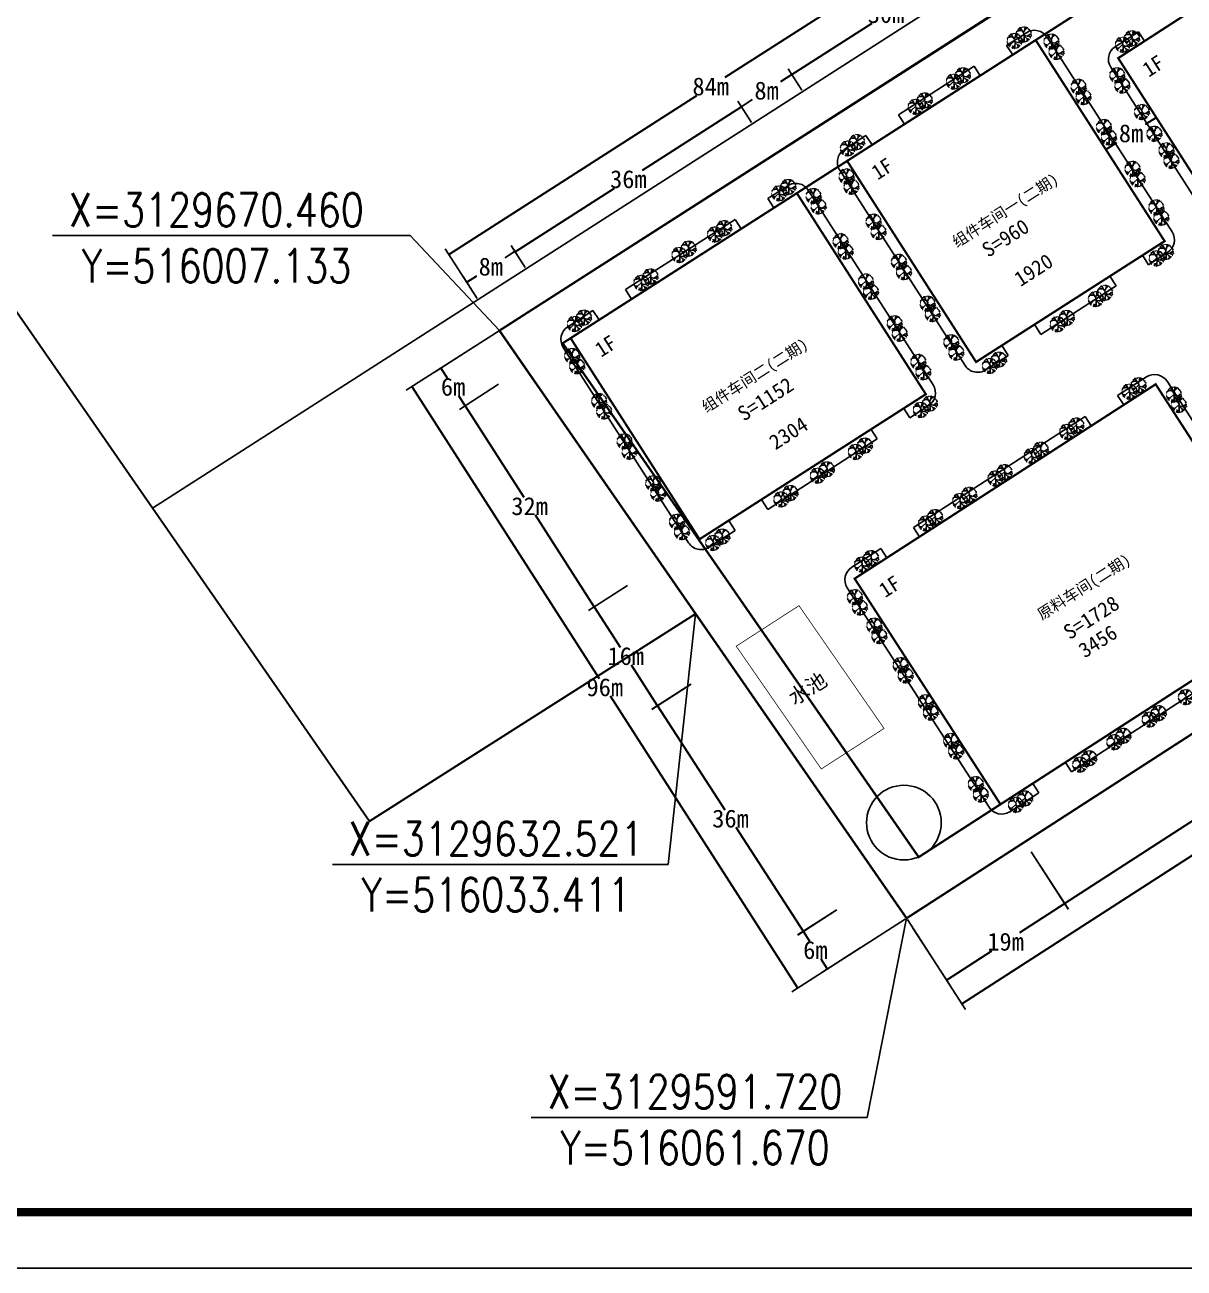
# Model space of a CAD drawing. Extents: x 515808503 to 516439353, y 3129544839 to 3129990415.
# Drawn here: x 515943567 to 516098849, y 3129544839 to 3129711427 of the extents above; entities that cross this region are included whole.
import ezdxf
from ezdxf.enums import TextEntityAlignment as Align

# ---------------------------------------------------------------- set-up
doc = ezdxf.new("R2010")
doc.units = 0
doc.header["$LTSCALE"] = 1000
doc.header["$MEASUREMENT"] = 0
for name, pattern in [('DASH', [0.35, 0.25, -0.1]), ('DASHED2', [0.375, 0.25, -0.125]), ('X0', [4, 3, -1])]:
    doc.linetypes.add(name, pattern=pattern)
doc.layers.get('0').update_dxf_attribs({"linetype": 'CONTINUOUS'})
doc.layers.get('DEFPOINTS').update_dxf_attribs({"linetype": 'CONTINUOUS'})
for name, color, linetype in [('zz-3', 7, 'CONTINUOUS'), ('图框', 1, 'CONTINUOUS'), ('技术经济指标', 7, 'CONTINUOUS'), ('生活区建筑控制线', 153, 'X0'), ('路名', 7, 'CONTINUOUS'), ('道路红线', 1, 'CONTINUOUS')]:
    doc.layers.add(name, color=color, linetype=linetype)
doc.styles.add('_DIMFONT', font='TXT.shx')
doc.styles.add('宋体', font='')
doc.styles.get('宋体').set_extended_font_data('SimSun')
doc.dimstyles.get("Standard").update_dxf_attribs({"dimtxt": 1200, "dimasz": 1500, "dimexe": 500, "dimexo": 500, "dimgap": 0.09, "dimtad": 1, "dimtih": 1, "dimtoh": 1, "dimlfac": 0.001, "dimzin": 0, "dimdsep": 46, "dimtxsty": 'Standard', "dimblk": 'ARCHTICK', "dimcen": 0.09, "dimadec": 0, "dimazin": 0, "dimtfac": 1, "dimtofl": 0, "dimtmove": 1, "dimatfit": 3, "dimfxl": 1, "dimtolj": 1, "dimtzin": 0, "dimarcsym": 0})

# ---------------------------------------------------------------- blocks, each defined once
blk = doc.blocks.new('A$C58DA1F0F')
at = {"layer": 'zz-3', "color": 3, "lineweight": 25}
for p, q in [((548, 1957), (245, 1678)), ((303, 1736), (443, 1584)), ((606, 1782), (653, 1747)), ((653, 1899), (676, 1794)), ((676, 1794), (757, 1643)), ((711, 1957), (699, 1969)), ((816, 2050), (851, 1992)), ((851, 1992), (874, 2015)), ((874, 2015), (874, 2062)), ((932, 2050), (944, 1992)), ((990, 2062), (1002, 2004)), ((1060, 2085), (1060, 2004)), ((1130, 2097), (1142, 2004)), ((1142, 2004), (1177, 1992)), ((1491, 1957), (1142, 1666)), ((1200, 2015), (1165, 1771)), ((1165, 1771), (1189, 1724)), ((1200, 2074), (1200, 2015)), ((1258, 2062), (1247, 2004)), ((1305, 2050), (1293, 1980)), ((1387, 1945), (1363, 2004)), ((1422, 1945), (1387, 1945)), ((1433, 2004), (1422, 1945)), ((1491, 1980), (1491, 1957)), ((1596, 1899), (1631, 1829)), ((1620, 1806), (1655, 1771)), ((1701, 1782), (1655, 1771)), ((1689, 1759), (1689, 1724)), ((1771, 1736), (1724, 1678)), ((1748, 1701), (1899, 1526)), ((0, 897), (58, 897)), ((12, 955), (58, 955)), ((24, 1270), (105, 1270)), ((58, 1200), (24, 1188)), ((24, 1165), (58, 1142)), ((24, 839), (58, 839)), ((58, 839), (82, 745)), ((82, 1433), (82, 1363)), ((82, 1363), (105, 1340)), ((82, 745), (163, 652)), ((93, 664), (128, 641)), ((117, 1479), (163, 1503)), ((117, 1398), (117, 1479)), ((175, 594), (140, 571)), ((163, 652), (175, 594)), ((210, 1549), (175, 1573)), ((175, 582), (210, 547)), ((210, 547), (187, 454)), ((187, 454), (233, 443)), ((396, 1549), (210, 1549)), ((210, 571), (245, 594)), ((210, 489), (326, 373)), ((245, 594), (373, 594)), ((466, 536), (291, 338)), ((350, 303), (373, 268)), ((350, 245), (350, 268)), ((373, 268), (350, 245)), ((373, 594), (455, 571)), ((373, 268), (408, 279)), ((443, 1584), (396, 1549)), ((443, 1573), (711, 1573)), ((455, 571), (466, 536)), ((478, 571), (1049, 1107)), ((1049, 384), (664, 70)), ((711, 1573), (746, 1596)), ((723, 338), (746, 361)), ((746, 314), (723, 338)), ((723, 116), (723, 58)), ((757, 1643), (757, 1596)), ((757, 1596), (1037, 1246)), ((769, 303), (874, 291)), ((781, 81), (769, 23)), ((851, 326), (827, 303)), ((827, 303), (862, 256)), ((851, 81), (839, 0)), ((921, 81), (921, 23)), ((921, 23), (944, 0)), ((944, 0), (1002, 58)), ((1119, 1538), (979, 1351)), ((1002, 58), (1060, 46)), ((1014, 1037), (1084, 944)), ((1072, 81), (1037, 46)), ((1049, 1107), (1049, 1223)), ((1084, 944), (1072, 81)), ((1072, 839), (1480, 466)), ((1095, 920), (1468, 815)), ((1142, 1666), (1119, 1538)), ((1130, 93), (1130, 12)), ((1177, 105), (1189, 35)), ((1223, 128), (1247, 35)), ((1293, 128), (1305, 46)), ((1491, 163), (1340, 140)), ((1352, 116), (1363, 70)), ((1410, 175), (1363, 128)), ((1445, 175), (1468, 186)), ((1468, 815), (1538, 827)), ((1468, 186), (1468, 151)), ((1480, 466), (1585, 466)), ((1480, 454), (1573, 233)), ((1480, 198), (1526, 163)), ((1526, 163), (1573, 210)), ((1538, 827), (1864, 1083)), ((1573, 233), (1608, 198)), ((1585, 466), (1701, 314)), ((1631, 885), (1911, 676)), ((1631, 291), (1666, 245)), ((1655, 408), (1701, 431)), ((1701, 431), (1783, 338)), ((1736, 384), (1701, 349)), ((1841, 1083), (1957, 967)), ((1888, 1095), (1981, 1095)), ((1899, 1526), (1911, 1538)), ((1899, 617), (1946, 606)), ((1911, 676), (1981, 676)), ((1946, 1491), (1922, 1468)), ((1922, 1468), (2016, 1305)), ((1957, 967), (2051, 944)), ((2016, 1305), (1981, 1281)), ((1981, 1095), (2051, 1060)), ((1981, 967), (2027, 1025)), ((2004, 1060), (1992, 1048)), ((1992, 850), (2016, 874)), ((2074, 827), (1992, 850)), ((2027, 1025), (2004, 1060)), ((2097, 874), (2051, 815))]:
    blk.add_line(p, q, dxfattribs=at)
blk.add_arc((629, 2004), 69.9, 161.56504, 333.43495, dxfattribs=at)
blk = doc.blocks.new('_ArchTick')
at = {"color": 0, "linetype": 'ByBlock', "const_width": 0.15}
blk.add_lwpolyline([(-0.5, -0.5), (0.5, 0.5)], dxfattribs=at)
blk = doc.blocks.new('*D89')
at = {"color": 0, "linetype": 'ByBlock', "transparency": 16777216}
for p, q in [((516246679, 3129710977), (516254468, 3129698918)), ((516061778, 3129591552), (516069567, 3129579493))]:
    blk.add_line(p, q, dxfattribs=at)
at = {"color": 0, "linetype": 'ByBlock', "lineweight": 30, "transparency": 16777216}
for p, q in [((516253988, 3129699679), (516163387, 3129641161)), ((516069071, 3129580243), (516159671, 3129638761))]:
    blk.add_line(p, q, dxfattribs=at)
at = {"layer": 'DEFPOINTS', "color": 0, "linetype": 'ByBlock', "lineweight": 25, "transparency": 16777216}
for p in [(516246570, 3129711145), (516061670, 3129591720), (516069079, 3129580249)]:
    blk.add_point(p, dxfattribs=at)
at = {"color": 0, "linetype": 'ByBlock', "lineweight": 30, "transparency": 16777216, "xscale": 300, "yscale": 300, "zscale": 300}
for p, rotation in [((516253979, 3129699674), 32.85798001099147), ((516069079, 3129580249), 212.8579800109914)]:
    blk.add_blockref('_ArchTick', p, dxfattribs=dict(at, rotation=rotation))
at = {"color": 0, "linetype": 'ByBlock', "lineweight": 25, "transparency": 16777216, "insert": (516161529, 3129639961), "char_height": 2400, "attachment_point": 5}
blk.add_mtext('\\A1;220m', dxfattribs=at)
blk = doc.blocks.new('*D97')
at = {"color": 0, "linetype": 'ByBlock', "transparency": 16777216}
for p, q in [((516118655, 3129626716), (516123643, 3129619007)), ((516078356, 3129600640), (516083344, 3129592931))]:
    blk.add_line(p, q, dxfattribs=at)
at = {"color": 0, "linetype": 'ByBlock', "lineweight": 30, "transparency": 16777216}
for p, q in [((516123163, 3129619768), (516104860, 3129607925)), ((516082847, 3129593681), (516101150, 3129605525))]:
    blk.add_line(p, q, dxfattribs=at)
at = {"layer": 'DEFPOINTS', "color": 0, "linetype": 'ByBlock', "lineweight": 25, "transparency": 16777216}
for p in [(516118547, 3129626884), (516078248, 3129600807), (516082855, 3129593686)]:
    blk.add_point(p, dxfattribs=at)
at = {"color": 0, "linetype": 'ByBlock', "lineweight": 30, "transparency": 16777216, "xscale": 300, "yscale": 300, "zscale": 300}
for p, rotation in [((516123154, 3129619763), 32.90596261852311), ((516082855, 3129593686), 212.9059626185231)]:
    blk.add_blockref('_ArchTick', p, dxfattribs=dict(at, rotation=rotation))
at = {"color": 0, "linetype": 'ByBlock', "lineweight": 25, "transparency": 16777216, "insert": (516103005, 3129606725), "char_height": 2400, "attachment_point": 5}
blk.add_mtext('\\A1;48m', dxfattribs=at)
blk = doc.blocks.new('*D98')
at = {"color": 0, "linetype": 'ByBlock', "transparency": 16777216}
for p, q in [((516078356, 3129600639), (516083338, 3129592927)), ((516062517, 3129590409), (516067498, 3129582696))]:
    blk.add_line(p, q, dxfattribs=at)
at = {"color": 0, "linetype": 'ByBlock', "lineweight": 30, "transparency": 16777216}
for p, q in [((516082858, 3129593688), (516076788, 3129589767)), ((516067002, 3129583447), (516073072, 3129587367))]:
    blk.add_line(p, q, dxfattribs=at)
at = {"layer": 'DEFPOINTS', "color": 0, "linetype": 'ByBlock', "lineweight": 25, "transparency": 16777216}
for p in [(516078248, 3129600807), (516062408, 3129590577), (516067010, 3129583452)]:
    blk.add_point(p, dxfattribs=at)
at = {"color": 0, "linetype": 'ByBlock', "lineweight": 30, "transparency": 16777216, "xscale": 300, "yscale": 300, "zscale": 300}
for p, rotation in [((516082850, 3129593683), 32.85798001198699), ((516067010, 3129583452), 212.857980011987)]:
    blk.add_blockref('_ArchTick', p, dxfattribs=dict(at, rotation=rotation))
at = {"color": 0, "linetype": 'ByBlock', "lineweight": 25, "transparency": 16777216, "insert": (516074930, 3129588567), "char_height": 2400, "attachment_point": 5}
blk.add_mtext('\\A1;19m', dxfattribs=at)
blk = doc.blocks.new('*D117')
at = {"color": 0, "linetype": 'ByBlock', "transparency": 16777216}
for p, q in [((516072892, 3129718858), (516071061, 3129721715)), ((516047637, 3129702666), (516045806, 3129705523))]:
    blk.add_line(p, q, dxfattribs=at)
at = {"color": 0, "linetype": 'ByBlock', "lineweight": 30, "transparency": 16777216}
for p, q in [((516071555, 3129720962), (516060791, 3129714061)), ((516046283, 3129704760), (516057047, 3129711661))]:
    blk.add_line(p, q, dxfattribs=at)
at = {"layer": 'DEFPOINTS', "color": 0, "linetype": 'ByBlock', "lineweight": 25, "transparency": 16777216}
for p in [(516073000, 3129718690), (516046291, 3129704765), (516047745, 3129702498)]:
    blk.add_point(p, dxfattribs=at)
at = {"color": 0, "linetype": 'ByBlock', "lineweight": 30, "transparency": 16777216, "xscale": 300, "yscale": 300, "zscale": 300}
for p, rotation in [((516071546, 3129720957), 32.66564921311471), ((516046291, 3129704765), 212.6656492131147)]:
    blk.add_blockref('_ArchTick', p, dxfattribs=dict(at, rotation=rotation))
at = {"color": 0, "linetype": 'ByBlock', "lineweight": 25, "transparency": 16777216, "insert": (516058919, 3129712861), "char_height": 2400, "attachment_point": 5}
blk.add_mtext('\\A1;30m', dxfattribs=at)
blk = doc.blocks.new('*D118')
at = {"color": 0, "linetype": 'ByBlock', "lineweight": 30, "transparency": 16777216}
for p, q in [((516046300, 3129704770), (516044796, 3129703806)), ((516039548, 3129700442), (516041052, 3129701406))]:
    blk.add_line(p, q, dxfattribs=at)
at = {"color": 0, "linetype": 'ByBlock', "transparency": 16777216}
for p, q in [((516047637, 3129702666), (516045806, 3129705523)), ((516040902, 3129698348), (516039071, 3129701205))]:
    blk.add_line(p, q, dxfattribs=at)
at = {"layer": 'DEFPOINTS', "color": 0, "linetype": 'ByBlock', "lineweight": 25, "transparency": 16777216}
for p in [(516047745, 3129702498), (516039556, 3129700447), (516041010, 3129698180)]:
    blk.add_point(p, dxfattribs=at)
at = {"color": 0, "linetype": 'ByBlock', "lineweight": 30, "transparency": 16777216, "xscale": 300, "yscale": 300, "zscale": 300}
for p, rotation in [((516046292, 3129704765), 32.66490871906839), ((516039556, 3129700447), 212.6649087190684)]:
    blk.add_blockref('_ArchTick', p, dxfattribs=dict(at, rotation=rotation))
at = {"color": 0, "linetype": 'ByBlock', "lineweight": 25, "transparency": 16777216, "insert": (516042924, 3129702606), "char_height": 2400, "attachment_point": 5}
blk.add_mtext('\\A1;8m', dxfattribs=at)
blk = doc.blocks.new('*D119')
at = {"color": 0, "linetype": 'ByBlock', "lineweight": 30, "transparency": 16777216}
for p, q in [((516039565, 3129700452), (516026275, 3129691932)), ((516009242, 3129681011), (516022532, 3129689532))]:
    blk.add_line(p, q, dxfattribs=at)
at = {"color": 0, "linetype": 'ByBlock', "transparency": 16777216}
for p, q in [((516040902, 3129698348), (516039071, 3129701205)), ((516010596, 3129678917), (516008765, 3129681774))]:
    blk.add_line(p, q, dxfattribs=at)
at = {"layer": 'DEFPOINTS', "color": 0, "linetype": 'ByBlock', "lineweight": 25, "transparency": 16777216}
for p in [(516041010, 3129698179), (516009251, 3129681017), (516010704, 3129678749)]:
    blk.add_point(p, dxfattribs=at)
at = {"color": 0, "linetype": 'ByBlock', "lineweight": 30, "transparency": 16777216, "xscale": 300, "yscale": 300, "zscale": 300}
for p, rotation in [((516039556, 3129700447), 32.66564920607922), ((516009251, 3129681017), 212.6656492060793)]:
    blk.add_blockref('_ArchTick', p, dxfattribs=dict(at, rotation=rotation))
at = {"color": 0, "linetype": 'ByBlock', "lineweight": 25, "transparency": 16777216, "insert": (516024403, 3129690732), "char_height": 2400, "attachment_point": 5}
blk.add_mtext('\\A1;36m', dxfattribs=at)
blk = doc.blocks.new('*D120')
at = {"color": 0, "linetype": 'ByBlock', "transparency": 16777216}
for p, q in [((516010596, 3129678917), (516008720, 3129681845)), ((516004148, 3129674783), (516002271, 3129677711))]:
    blk.add_line(p, q, dxfattribs=at)
at = {"color": 0, "linetype": 'ByBlock', "lineweight": 30, "transparency": 16777216}
for p, q in [((516009214, 3129681093), (516007853, 3129680220)), ((516002748, 3129676948), (516004109, 3129677820))]:
    blk.add_line(p, q, dxfattribs=at)
at = {"layer": 'DEFPOINTS', "color": 0, "linetype": 'ByBlock', "lineweight": 25, "transparency": 16777216}
for p in [(516010704, 3129678749), (516002757, 3129676953), (516004256, 3129674615)]:
    blk.add_point(p, dxfattribs=at)
at = {"color": 0, "linetype": 'ByBlock', "lineweight": 30, "transparency": 16777216, "xscale": 300, "yscale": 300, "zscale": 300}
for p, rotation in [((516009205, 3129681087), 32.66490875689414), ((516002757, 3129676953), 212.6649087568941)]:
    blk.add_blockref('_ArchTick', p, dxfattribs=dict(at, rotation=rotation))
at = {"color": 0, "linetype": 'ByBlock', "lineweight": 25, "transparency": 16777216, "insert": (516005981, 3129679020), "char_height": 2400, "attachment_point": 5}
blk.add_mtext('\\A1;8m', dxfattribs=at)
blk = doc.blocks.new('*D121')
at = {"color": 0, "linetype": 'ByBlock', "transparency": 16777216}
for p, q in [((516074286, 3129719750), (516070020, 3129726404)), ((516004148, 3129674783), (515999882, 3129681437))]:
    blk.add_line(p, q, dxfattribs=at)
at = {"color": 0, "linetype": 'ByBlock', "lineweight": 30, "transparency": 16777216}
for p, q in [((516070514, 3129725651), (516037309, 3129704363)), ((516000359, 3129680674), (516033565, 3129701962))]:
    blk.add_line(p, q, dxfattribs=at)
at = {"layer": 'DEFPOINTS', "color": 0, "linetype": 'ByBlock', "lineweight": 25, "transparency": 16777216}
for p in [(516070506, 3129725646), (516074394, 3129719582), (516004256, 3129674615)]:
    blk.add_point(p, dxfattribs=at)
at = {"color": 0, "linetype": 'ByBlock', "lineweight": 30, "transparency": 16777216, "xscale": 300, "yscale": 300, "zscale": 300}
for p, rotation in [((516070506, 3129725646), 32.66490872030648), ((516000368, 3129680679), 212.6649087203065)]:
    blk.add_blockref('_ArchTick', p, dxfattribs=dict(at, rotation=rotation))
at = {"color": 0, "linetype": 'ByBlock', "lineweight": 25, "transparency": 16777216, "insert": (516035437, 3129703163), "char_height": 2400, "attachment_point": 5}
blk.add_mtext('\\A1;84m', dxfattribs=at)
blk = doc.blocks.new('*D122')
at = {"color": 0, "linetype": 'ByBlock', "transparency": 16777216}
for p, q in [((516096384, 3129697019), (516094641, 3129699780)), ((516089620, 3129692747), (516087877, 3129695507))]:
    blk.add_line(p, q, dxfattribs=at)
at = {"color": 0, "linetype": 'ByBlock', "lineweight": 30, "transparency": 16777216}
for p, q in [((516095130, 3129699024), (516093640, 3129698083)), ((516088349, 3129694741), (516089840, 3129695683))]:
    blk.add_line(p, q, dxfattribs=at)
at = {"layer": 'DEFPOINTS', "color": 0, "linetype": 'ByBlock', "lineweight": 25, "transparency": 16777216}
for p in [(516095122, 3129699019), (516096491, 3129696850), (516089727, 3129692578)]:
    blk.add_point(p, dxfattribs=at)
at = {"color": 0, "linetype": 'ByBlock', "lineweight": 30, "transparency": 16777216, "xscale": 300, "yscale": 300, "zscale": 300}
for p, rotation in [((516095122, 3129699019), 32.27644547884939), ((516088358, 3129694747), 212.2764454788494)]:
    blk.add_blockref('_ArchTick', p, dxfattribs=dict(at, rotation=rotation))
at = {"color": 0, "linetype": 'ByBlock', "lineweight": 25, "transparency": 16777216, "insert": (516091740, 3129696883), "char_height": 2400, "attachment_point": 5}
blk.add_mtext('\\A1;8m', dxfattribs=at)
blk = doc.blocks.new('*D131')
at = {"color": 0, "linetype": 'ByBlock', "transparency": 16777216}
for p, q in [((516009837, 3129672194), (515994659, 3129662462)), ((516061502, 3129591612), (516046323, 3129581881))]:
    blk.add_line(p, q, dxfattribs=at)
at = {"color": 0, "linetype": 'ByBlock', "lineweight": 30, "transparency": 16777216}
for p, q in [((515995411, 3129662957), (516020479, 3129623857)), ((516047086, 3129582358), (516022018, 3129621457))]:
    blk.add_line(p, q, dxfattribs=at)
at = {"layer": 'DEFPOINTS', "color": 0, "linetype": 'ByBlock', "lineweight": 25, "transparency": 16777216}
for p in [(516010006, 3129672302), (515995416, 3129662948), (516061670, 3129591720)]:
    blk.add_point(p, dxfattribs=at)
at = {"color": 0, "linetype": 'ByBlock', "lineweight": 30, "transparency": 16777216, "xscale": 300, "yscale": 300, "zscale": 300}
for p, rotation in [((515995416, 3129662948), 122.6656492063573), ((516047081, 3129582366), 302.6656492063573)]:
    blk.add_blockref('_ArchTick', p, dxfattribs=dict(at, rotation=rotation))
at = {"color": 0, "linetype": 'ByBlock', "lineweight": 25, "transparency": 16777216, "insert": (516021249, 3129622657), "char_height": 2400, "attachment_point": 5}
blk.add_mtext('\\A1;96m', dxfattribs=at)
blk = doc.blocks.new('*D132')
at = {"color": 0, "linetype": 'ByBlock', "transparency": 16777216}
for p, q in [((516052218, 3129592782), (516047078, 3129589486)), ((516055454, 3129587735), (516050314, 3129584439))]:
    blk.add_line(p, q, dxfattribs=at)
at = {"color": 0, "linetype": 'ByBlock', "lineweight": 30, "transparency": 16777216}
for p, q in [((516047830, 3129589980), (516048684, 3129588648)), ((516051077, 3129584916), (516050223, 3129586248))]:
    blk.add_line(p, q, dxfattribs=at)
at = {"layer": 'DEFPOINTS', "color": 0, "linetype": 'ByBlock', "lineweight": 25, "transparency": 16777216}
for p in [(516052387, 3129592890), (516055623, 3129587843), (516051071, 3129584925)]:
    blk.add_point(p, dxfattribs=at)
at = {"color": 0, "linetype": 'ByBlock', "lineweight": 30, "transparency": 16777216, "xscale": 300, "yscale": 300, "zscale": 300}
for p, rotation in [((516047835, 3129589972), 122.6656492065073), ((516051071, 3129584925), 302.6656492065073)]:
    blk.add_blockref('_ArchTick', p, dxfattribs=dict(at, rotation=rotation))
at = {"color": 0, "linetype": 'ByBlock', "lineweight": 25, "transparency": 16777216, "insert": (516049453, 3129587448), "char_height": 2400, "attachment_point": 5}
blk.add_mtext('\\A1;6m', dxfattribs=at)
blk = doc.blocks.new('*D133')
at = {"color": 0, "linetype": 'ByBlock', "transparency": 16777216}
for p, q in [((516032815, 3129623082), (516027568, 3129619693)), ((516052347, 3129592841), (516047100, 3129589452))]:
    blk.add_line(p, q, dxfattribs=at)
at = {"color": 0, "linetype": 'ByBlock', "lineweight": 30, "transparency": 16777216}
for p, q in [((516028318, 3129620189), (516037315, 3129606261)), ((516047861, 3129589932), (516038865, 3129603861))]:
    blk.add_line(p, q, dxfattribs=at)
at = {"layer": 'DEFPOINTS', "color": 0, "linetype": 'ByBlock', "lineweight": 25, "transparency": 16777216}
for p in [(516032983, 3129623190), (516028324, 3129620181), (516052515, 3129592950)]:
    blk.add_point(p, dxfattribs=at)
at = {"color": 0, "linetype": 'ByBlock', "lineweight": 30, "transparency": 16777216, "xscale": 300, "yscale": 300, "zscale": 300}
for p, rotation in [((516028324, 3129620181), 122.857980010666), ((516047856, 3129589940), 302.857980010666)]:
    blk.add_blockref('_ArchTick', p, dxfattribs=dict(at, rotation=rotation))
at = {"color": 0, "linetype": 'ByBlock', "lineweight": 25, "transparency": 16777216, "insert": (516038090, 3129605061), "char_height": 2400, "attachment_point": 5}
blk.add_mtext('\\A1;36m', dxfattribs=at)
blk = doc.blocks.new('*D134')
at = {"color": 0, "linetype": 'ByBlock', "transparency": 16777216}
for p, q in [((516024300, 3129636327), (516019058, 3129632966)), ((516032788, 3129623088), (516027546, 3129619727))]:
    blk.add_line(p, q, dxfattribs=at)
at = {"color": 0, "linetype": 'ByBlock', "lineweight": 30, "transparency": 16777216}
for p, q in [((516019810, 3129633460), (516023290, 3129628032)), ((516028309, 3129620204), (516024829, 3129625632))]:
    blk.add_line(p, q, dxfattribs=at)
at = {"layer": 'DEFPOINTS', "color": 0, "linetype": 'ByBlock', "lineweight": 25, "transparency": 16777216}
for p in [(516024468, 3129636435), (516019815, 3129633452), (516032956, 3129623196)]:
    blk.add_point(p, dxfattribs=at)
at = {"color": 0, "linetype": 'ByBlock', "lineweight": 30, "transparency": 16777216, "xscale": 300, "yscale": 300, "zscale": 300}
for p, rotation in [((516019815, 3129633452), 122.6656492120708), ((516028303, 3129620213), 302.6656492120707)]:
    blk.add_blockref('_ArchTick', p, dxfattribs=dict(at, rotation=rotation))
at = {"color": 0, "linetype": 'ByBlock', "lineweight": 25, "transparency": 16777216, "insert": (516024059, 3129626832), "char_height": 2400, "attachment_point": 5}
blk.add_mtext('\\A1;16m', dxfattribs=at)
blk = doc.blocks.new('*D135')
at = {"color": 0, "linetype": 'ByBlock', "transparency": 16777216}
for p, q in [((516007028, 3129663266), (516001786, 3129659905)), ((516024300, 3129636327), (516019058, 3129632966))]:
    blk.add_line(p, q, dxfattribs=at)
at = {"color": 0, "linetype": 'ByBlock', "lineweight": 30, "transparency": 16777216}
for p, q in [((516002538, 3129660399), (516010410, 3129648121)), ((516019821, 3129633443), (516011949, 3129645721))]:
    blk.add_line(p, q, dxfattribs=at)
at = {"layer": 'DEFPOINTS', "color": 0, "linetype": 'ByBlock', "lineweight": 25, "transparency": 16777216}
for p in [(516007197, 3129663374), (516002544, 3129660390), (516024468, 3129636435)]:
    blk.add_point(p, dxfattribs=at)
at = {"color": 0, "linetype": 'ByBlock', "lineweight": 30, "transparency": 16777216, "xscale": 300, "yscale": 300, "zscale": 300}
for p, rotation in [((516002544, 3129660390), 122.6656492140882), ((516019815, 3129633452), 302.6656492140882)]:
    blk.add_blockref('_ArchTick', p, dxfattribs=dict(at, rotation=rotation))
at = {"color": 0, "linetype": 'ByBlock', "lineweight": 25, "transparency": 16777216, "insert": (516011180, 3129646921), "char_height": 2400, "attachment_point": 5}
blk.add_mtext('\\A1;32m', dxfattribs=at)
blk = doc.blocks.new('*D136')
at = {"color": 0, "linetype": 'ByBlock', "transparency": 16777216}
for p, q in [((516003790, 3129668317), (515998548, 3129664956)), ((516007028, 3129663266), (516001786, 3129659905))]:
    blk.add_line(p, q, dxfattribs=at)
at = {"color": 0, "linetype": 'ByBlock', "lineweight": 30, "transparency": 16777216}
for p, q in [((515999300, 3129665450), (516000155, 3129664116)), ((516002549, 3129660382), (516001694, 3129661716))]:
    blk.add_line(p, q, dxfattribs=at)
at = {"layer": 'DEFPOINTS', "color": 0, "linetype": 'ByBlock', "lineweight": 25, "transparency": 16777216}
for p in [(516003958, 3129668425), (515999305, 3129665441), (516007197, 3129663374)]:
    blk.add_point(p, dxfattribs=at)
at = {"color": 0, "linetype": 'ByBlock', "lineweight": 30, "transparency": 16777216, "xscale": 300, "yscale": 300, "zscale": 300}
for p, rotation in [((515999305, 3129665441), 122.6656492067549), ((516002544, 3129660390), 302.6656492067549)]:
    blk.add_blockref('_ArchTick', p, dxfattribs=dict(at, rotation=rotation))
at = {"color": 0, "linetype": 'ByBlock', "lineweight": 25, "transparency": 16777216, "insert": (516000925, 3129662916), "char_height": 2400, "attachment_point": 5}
blk.add_mtext('\\A1;6m', dxfattribs=at)

msp = doc.modelspace()

# ---------------------------------------------------------------- linework, layer by layer
at = {"linetype": 'ByBlock', "lineweight": 25}
for p, q in [((515960671.1, 3129646671.6), (516074393.6, 3129719581.9)), ((516075075.5, 3129708675.5), (516077733.7, 3129710379.8)), ((516080496.8, 3129709775.6), (516097226.1, 3129683689.1)), ((516089621.5, 3129708500.6), (516092736.2, 3129710512.3)), ((516092736.2, 3129710512.3), (516093551.1, 3129709253)), ((516075075.5, 3129708675.5), (516075890.4, 3129707416.1)), ((516070708.6, 3129705875.7), (516071523.5, 3129704616.3)), ((516101436.9, 3129686378.8), (516089022.9, 3129705741.1)), ((516060598.9, 3129699393.9), (516061413.8, 3129698134.6)), ((516053320.5, 3129694727.4), (516056232, 3129696594.1)), ((516056232, 3129696594.1), (516057046.9, 3129695334.8)), ((516069498.4, 3129665796.1), (516052716.3, 3129691964.3)), ((516045744, 3129689869.8), (516043085, 3129688165)), ((516016668.5, 3129669446.4), (516046974.8, 3129688876.5)), ((516043085, 3129688165), (516043899.9, 3129686905.6)), ((516065235.6, 3129663178.6), (516048507.1, 3129689265.6)), ((516038718.1, 3129685365.2), (516039533, 3129684105.9)), ((516093274.9, 3129680549.8), (516094089.8, 3129679290.5)), ((516096627.5, 3129680929.6), (516094089.8, 3129679290.5)), ((516088917.5, 3129677735.5), (516089732.4, 3129676476.1)), ((516024027.7, 3129675946.6), (516024842.6, 3129674687.2)), ((516019660.9, 3129673146.8), (516016279.8, 3129670979.1)), ((516019660.9, 3129673146.8), (516020475.8, 3129671887.5)), ((516078829.7, 3129671219.8), (516079644.6, 3129669960.5)), ((516015675.6, 3129668215.9), (516032467.6, 3129642030.5)), ((516074472.3, 3129668405.4), (516075287.2, 3129667146.1)), ((516075287.2, 3129667146.1), (516072267.2, 3129665195.5)), ((516093803.7, 3129664259.4), (516089936.3, 3129661761.5)), ((516115558.4, 3129634263.9), (516096568.9, 3129663664.5)), ((516089936.3, 3129661761.5), (516090751.1, 3129660502.1)), ((516061284.4, 3129660039.4), (516062099.3, 3129658780)), ((516062099.3, 3129658780), (516064637, 3129660419.1)), ((516085578.9, 3129658947.1), (516086393.8, 3129657687.8)), ((516056927, 3129657225), (516057741.9, 3129655965.7)), ((516042268.3, 3129647757.4), (516043083.2, 3129646498)), ((516037910.9, 3129644943), (516038725.8, 3129643683.7)), ((516035236.4, 3129641429.9), (516038725.8, 3129643683.7)), ((516062578.1, 3129644091.2), (516063393, 3129642831.8)), ((516058220.7, 3129641276.8), (516054322.9, 3129638759.2)), ((516058220.7, 3129641276.8), (516059035.6, 3129640017.4)), ((516053728, 3129635994), (516072717.5, 3129606593.4)), ((516082951.2, 3129612608), (516083766, 3129611348.6)), ((516078593.8, 3129609793.6), (516079408.7, 3129608534.3)), ((516075482.7, 3129605998.5), (516079408.7, 3129608534.3))]:
    msp.add_line(p, q, dxfattribs=at)
at = {"color": 0}
for p, q in [((515947288.5, 3129683190), (515995191.4, 3129683190)), ((515995191.4, 3129683190), (516007133.2, 3129670460.3)), ((516029757.2, 3129598936.5), (516033410.6, 3129632520.8)), ((515984757.2, 3129598936.5), (516029757.2, 3129598936.5)), ((516061669.9, 3129591720), (516056391.4, 3129565035.8)), ((516011391.4, 3129565035.8), (516056391.4, 3129565035.8))]:
    msp.add_line(p, q, dxfattribs=at)
at = {"linetype": 'ByBlock', "lineweight": 25}
for points, const_width in [([(516125297.7, 3129729757.8), (516138251.4, 3129709553.6), (516102970.4, 3129686766.1), (516090016.7, 3129706970.2), (516125297.7, 3129729757.8)], 300), ([(516070981.1, 3129666256.3), (516053709.2, 3129693194.8), (516078964.2, 3129709386.9), (516096235.8, 3129682448.2), (516070981.1, 3129666256.3)], 300), ([(516064245.7, 3129661938), (516046974.5, 3129688876.9), (516016668.5, 3129669446.4), (516033940, 3129642507.7), (516064245.7, 3129661938)], 300), ([(516114569.7, 3129633030), (516095037.6, 3129663270.7), (516054716.7, 3129637227.9), (516074248.8, 3129606987.2), (516114569.7, 3129633030)], 300), ([(516058652.8, 3129617151.6), (516047259.3, 3129633601.7), (516038854.7, 3129628173.2), (516050248.3, 3129611723.2), (516058652.8, 3129617151.6)], 100)]:
    msp.add_lwpolyline(points, dxfattribs=dict(at, const_width=const_width))
for points in [[(516060598.9, 3129699393.9), (516070708.6, 3129705875.7)], [(516038718.1, 3129685365.2), (516024027.7, 3129675946.6)], [(516089732.4, 3129676476.1), (516079644.6, 3129669960.5)], [(516086673, 3129676317.1), (516086673, 3129676317.1)], [(516085578.9, 3129658947.1), (516062578.1, 3129644091.2)], [(516043083.2, 3129646498), (516057741.9, 3129655965.7)], [(516083766, 3129611348.6), (516106766.8, 3129626204.6)]]:
    msp.add_lwpolyline(points, dxfattribs=at)
msp.add_circle((516061308.9, 3129604535.3), 5002.6, dxfattribs=at)
for centre, start, end in [((516078813.2, 3129708696.1), 32.665649, 122.665649), ((516090706.6, 3129706820.6), 122.85798, 212.665649), ((516054400, 3129693043.8), 122.665649, 212.666434), ((516046823.4, 3129688186.1), 32.664909, 122.665649), ((516095542.4, 3129682609.6), 302.85798, 32.665649), ((516017359.2, 3129669295.4), 122.665649, 212.665649), ((516071182.1, 3129666875.6), 212.666434, 302.85798), ((516063551.9, 3129662099.1), 302.857417, 32.664909), ((516094888.8, 3129662579.4), 32.85798, 122.85798), ((516034151.3, 3129643110), 212.665649, 302.857417), ((516055408, 3129637079.2), 122.85798, 212.85798), ((516074397.5, 3129607678.5), 212.85798, 302.85798)]:
    msp.add_arc(centre, 2000, start, end, dxfattribs=at)
at = {"layer": '图框'}
msp.add_lwpolyline([(515808502.7, 3129544839.4), (516439352.7, 3129544839.4), (516439352.7, 3129990414.7), (515808502.7, 3129990414.7)], close=True, dxfattribs=at)
at = {"layer": '图框', "const_width": 1125.2}
msp.add_lwpolyline([(515827255.7, 3129552340.6), (516431851.5, 3129552340.6), (516431851.5, 3129982913.5), (515827255.7, 3129982913.5)], close=True, dxfattribs=at)
at = {"layer": '技术经济指标', "color": 1, "linetype": 'ByBlock', "lineweight": 30}
msp.add_lwpolyline([(515993233.4, 3129836761.1), (515879511.9, 3129763849.5), (515989726.3, 3129604721.7), (516033410.6, 3129632520.8), (516007133.2, 3129670460.3), (516077270.5, 3129715428.3)], close=True, dxfattribs=at)
at = {"layer": '技术经济指标', "color": 1, "linetype": 'DASHED2', "lineweight": 30, "ltscale": 10, "const_width": 300}
msp.add_lwpolyline([(516063026.9, 3129735993.1), (516077270.5, 3129715428.3), (516007133.2, 3129670460.3), (516061669.9, 3129591720), (516246569, 3129711144.3), (516178210.8, 3129809842.4)], close=True, dxfattribs=at)
at = {"layer": '生活区建筑控制线', "linetype": 'DASH', "ltscale": 10, "const_width": 300}
msp.add_lwpolyline([(516168089.4, 3129796225.9), (516071499.6, 3129734298), (516085743.2, 3129713733.1), (516015605.9, 3129668765.2), (516063294.6, 3129599912), (516229546.4, 3129707292.3)], dxfattribs=at)
at = {"layer": '道路红线'}
for p, q in [((515989726.3, 3129604721.7), (515879511.9, 3129763849.5)), ((515879511.9, 3129763849.5), (515989726.3, 3129604721.7)), ((516061669.9, 3129591720), (516246570.2, 3129711145)), ((516072169.7, 3129598514.1), (516145722.1, 3129646108.2)), ((515989726.3, 3129604721.7), (516033410.6, 3129632520.8)), ((516033176.8, 3129632858.4), (516061669.9, 3129591720))]:
    msp.add_line(p, q, dxfattribs=at)

# ---------------------------------------------------------------- block references
at = {"linetype": 'ByBlock', "lineweight": 25}
for p in [(516075112, 3129708243), (516076338.7, 3129709094.3), (516080053.2, 3129708150.5), (516089606.9, 3129707726.2), (516090833.6, 3129708577.5), (516080724.1, 3129706758.1), (516066968.7, 3129702779.4), (516068195.5, 3129703630.7), (516088868, 3129703634.8), (516083673.6, 3129702096.9), (516089538.9, 3129702242.4), (516061849.9, 3129699408.3), (516063076.6, 3129700259.6), (516084344.5, 3129700704.6), (516092159.4, 3129698702), (516087072.4, 3129696707.3), (516054002, 3129694679.7), (516087743.3, 3129695315), (516093842.5, 3129695792.7), (516052775.2, 3129693828.5), (516095450.7, 3129693563.5), (516090914.3, 3129691096.5), (516096121.6, 3129692171.2), (516052597, 3129690083.4), (516091585.1, 3129689704.2), (516043583.4, 3129687817.7), (516044810.1, 3129688669), (516053267.9, 3129688691.1), (516048181.2, 3129687452.3), (516048852.1, 3129686059.9), (516094091.6, 3129685928.7), (516094762.5, 3129684536.4), (516036215.9, 3129683155.9), (516056217.4, 3129684029.8), (516056888.3, 3129682637.5), (516034989.1, 3129682304.6), (516051801.5, 3129681398.7), (516030214.3, 3129679548.1), (516031441, 3129680399.4), (516052472.4, 3129680006.3), (516095364.2, 3129679954.3), (516059616.2, 3129678640.2), (516094137.5, 3129679103), (516026345.7, 3129676669.5), (516055200.4, 3129676009.1), (516060287.1, 3129677247.9), (516025118.9, 3129675818.3), (516055871.2, 3129674616.8), (516087221, 3129674490.7), (516063458.1, 3129673029.4), (516085994.2, 3129673639.4), (516017432.6, 3129671156.5), (516064129, 3129671637.1), (516082102.1, 3129671119.6), (516016205.8, 3129670305.2), (516059042.2, 3129670398.3), (516080875.4, 3129670268.3), (516059713.1, 3129669005.9), (516066635.4, 3129667861.6), (516015845.8, 3129666026.8), (516067306.3, 3129666469.3), (516016516.7, 3129664634.5), (516062219.6, 3129665230.5), (516071800.7, 3129664688.4), (516073027.4, 3129665539.7), (516062890.4, 3129663838.2), (516090494.3, 3129661242.6), (516091721.1, 3129662093.8), (516019466.1, 3129659973.2), (516063766.3, 3129659636), (516096448.4, 3129660844.6), (516097119.2, 3129659452.2), (516020137, 3129658580.9), (516062539.6, 3129658784.7), (516083384.2, 3129656707.6), (516022865, 3129654583.6), (516082157.4, 3129655856.3), (516023535.9, 3129653191.3), (516053838.9, 3129653165.6), (516055065.6, 3129654016.9), (516078625.9, 3129653462.7), (516077399.2, 3129652611.5), (516048746.2, 3129649985.1), (516049973, 3129650836.4), (516072543, 3129649610.8), (516073769.7, 3129650462), (516026706.8, 3129648972.8), (516045092.2, 3129647655.6), (516027377.7, 3129647580.5), (516043865.4, 3129646804.4), (516067812, 3129646579.4), (516069038.7, 3129647430.7), (516064463.4, 3129644428.6), (516029884.2, 3129643805), (516063236.7, 3129643577.4), (516030555.1, 3129642412.7), (516035967.2, 3129641824.7), (516034740.5, 3129640973.4), (516054669.2, 3129638074), (516055895.9, 3129638925.3), (516053716.9, 3129633707.7), (516054387.8, 3129632315.4), (516056318.5, 3129629882.9), (516056989.4, 3129628490.6), (516059842.5, 3129624595.3), (516060513.4, 3129623202.9), (516063215.7, 3129619620.8), (516098058.1, 3129620304.7), (516063886.6, 3129618228.5), (516094428.7, 3129618155.3), (516093201.9, 3129617304), (516066611.4, 3129614429.3), (516089697.7, 3129615124), (516067282.3, 3129613036.9), (516088470.9, 3129614272.7), (516083895.6, 3129611270.6), (516085122.3, 3129612121.9), (516069909.1, 3129608646.1), (516070580, 3129607253.8), (516076526, 3129606731.5), (516075299.2, 3129605880.2)]:
    msp.add_blockref('A$C58DA1F0F', p, dxfattribs=at)

# ---------------------------------------------------------------- texts
at = {"color": 0, "style": '_DIMFONT', "width": 0.799994}
for tag, p in [('X=3129670.460', (515969229.8, 3129686638)), ('Y=516007.133', (515969229.8, 3129679137.9)), ('X=3129632.521', (516006698.6, 3129602384.4)), ('Y=516033.411', (516006698.6, 3129594884.3)), ('X=3129591.720', (516033332.8, 3129568483.7)), ('Y=516061.670', (516033332.8, 3129560983.6))]:
    msp.add_attdef(tag, text='', height=4500, dxfattribs=at).set_placement(p, align=Align.MIDDLE)
at = {"layer": '路名', "linetype": 'Continuous', "style": '宋体'}
for s, height, p in [('1F', 2000, (516094096.3, 3129704345.5)), ('1F', 2000, (516057788.8, 3129690570.1)), ('组件车间一(二期)', 1500, (516068400.6, 3129681526.1)), ('S=960', 2000, (516072595.4, 3129680197.3)), ('1920', 2000, (516076931.7, 3129676287.8)), ('1F', 2000, (516020748.1, 3129666821.7)), ('组件车间二(二期)', 1500, (516034852.8, 3129659414.9)), ('S=1152', 2000, (516039877.5, 3129658247.4)), ('2304', 2000, (516044107.5, 3129654409.8)), ('原料车间(二期)', 1500, (516079793.4, 3129631630.6)), ('1F', 2000, (516058796.3, 3129634603.1)), ('S=1728', 2000, (516083512, 3129628980.2)), ('3456', 2000, (516085530.4, 3129626525.1)), ('水池', 2000, (516046647.2, 3129620174.8))]:
    msp.add_text(s, height=height, rotation=32.665649, dxfattribs=at).set_placement(p)

# ---------------------------------------------------------------- dimensions: what is measured, and where the dimension line sits
at = {"linetype": 'ByBlock', "lineweight": 25}
dim = msp.add_aligned_dim(p1=(516004255.7, 3129674614.8), p2=(516074393.6, 3129719581.9), distance=7203.5, text='84m', dimstyle='Standard', override={"dimtxt": 2400, "dimasz": 300, "dimexe": 900, "dimexo": 200, "dimdec": 0, "dimpost": 'm', "dimdle": 10, "dimtdec": 0, "dimldrblk": 'ArchTick', "dimlwd": 30, "dimlwe": 65535}, dxfattribs=at)
dim.commit()
dim.dimension.update_dxf_attribs({"geometry": '*D121', "text_midpoint": (516035436.8, 3129703162.5)})
for p1, p2, distance, picture, middle in [((516073000.1, 3129718689.5), (516047745.2, 3129702497.6), -2693.4, '*D117', (516058918.9, 3129712860.9)), ((516246570.2, 3129711145), (516061669.9, 3129591720), 13655.8, '*D89', (516161529.2, 3129639961.4)), ((516047745.2, 3129702497.6), (516041010.1, 3129698179.6), -2693.4, '*D118', (516042924, 3129702605.9)), ((516041010.2, 3129698179.5), (516010704.3, 3129678749.1), -2693.5, '*D119', (516024403.5, 3129690731.7)), ((516089727.2, 3129692578.3), (516096491.1, 3129696850.4), 2564.5, '*D122', (516091739.7, 3129696882.6)), ((516010704.3, 3129678749.1), (516004255.7, 3129674614.8), -2777.4, '*D120', (516005981, 3129679020.1)), ((516061669.9, 3129591720), (516010005.5, 3129672301.8), 17330.1, '*D131', (516021248.6, 3129622657.2)), ((516007196.6, 3129663373.6), (516003958.2, 3129668424.6), 5527.1, '*D136', (516000924.5, 3129662916)), ((516024468.2, 3129636434.9), (516007196.6, 3129663373.6), 5527.1, '*D135', (516011179.5, 3129646921.1)), ((516032956.3, 3129623195.8), (516024468.2, 3129636434.9), 5527.1, '*D134', (516024059.4, 3129626832.2)), ((516118546.6, 3129626884), (516078247.6, 3129600807.5), 8481.9, '*D97', (516103005, 3129606724.7)), ((516052515.3, 3129592949.8), (516032983.2, 3129623190.5), 5546.9, '*D133', (516038089.8, 3129605060.6)), ((516078247.6, 3129600807.5), (516062408.2, 3129590577), 8481.9, '*D98', (516074929.8, 3129588567.3)), ((516052386.7, 3129592889.9), (516055622.6, 3129587842.8), -5406.4, '*D132', (516049453.4, 3129587448.4))]:
    dim = msp.add_aligned_dim(p1=p1, p2=p2, distance=distance, dimstyle='Standard', override={"dimtxt": 2400, "dimasz": 300, "dimexe": 900, "dimexo": 200, "dimdec": 0, "dimpost": 'm', "dimdle": 10, "dimtdec": 0, "dimldrblk": 'ArchTick', "dimlwd": 30, "dimlwe": 65535}, dxfattribs=at)
    dim.commit()
    dim.dimension.update_dxf_attribs({"geometry": picture, "text_midpoint": middle})

doc.saveas('drawing.dxf')
